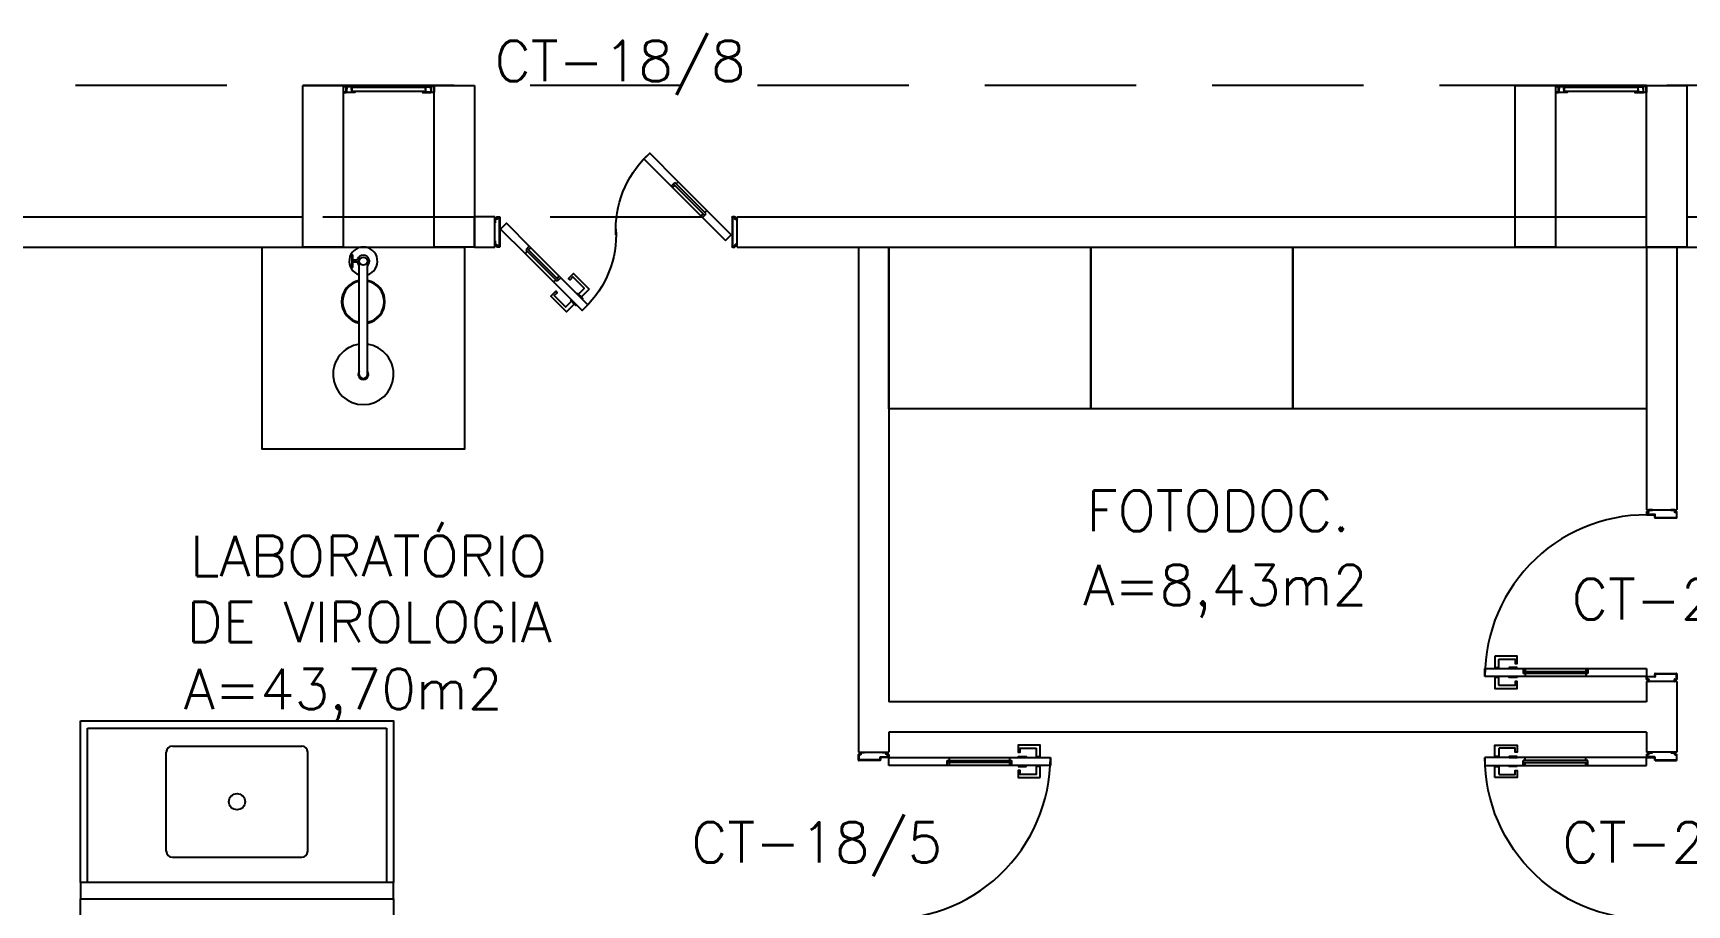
# Model space of a CAD drawing. Header units: millimetres. Extents: x 2128 to 2646, y 1972 to 2207.
# Drawn here: x 2327.28 to 2335.46, y 2042.58 to 2046.9 of the extents above; entities that cross this region are included whole.
import ezdxf

# ---------------------------------------------------------------- set-up
doc = ezdxf.new("R2010")
doc.units = ezdxf.units.MM
doc.linetypes.add('HIDDEN', pattern=[0.375, 0.25, -0.125])
doc.linetypes.add('HIDDEN2', pattern=[4.7625, 3.175, -1.5875])
for name, color, linetype in [('A-WC', 2, 'Continuous'), ('AR-ALV', 2, 'Continuous'), ('AR-BANCADAS', 1, 'Continuous'), ('AR-CHUVEIRO', 1, 'Continuous'), ('AR-ESQ', 1, 'Continuous'), ('AR-ESQPROJ', 1, 'HIDDEN2'), ('AR-ESTC', 3, 'Continuous'), ('AR-LAY-OUT-EQUIPAMENTOS', 1, 'Continuous'), ('AR-PORTA', 1, 'Continuous'), ('AR-PROJ', 1, 'HIDDEN'), ('BC- VISTA', 1, 'Continuous'), ('BC-CORTE', 14, 'Continuous'), ('BC-CUBA', 1, 'Continuous'), ('DT-ESQ-BAGUETE-C', 1, 'Continuous'), ('DT-ESQ-PERFIL CADEIRA-C', 2, 'Continuous'), ('DT-ESQ-PERFIL CADEIRA-V', 2, 'Continuous'), ('DT-ESQ-VENEZIANA-C', 1, 'Continuous'), ('DT-ESQ-VENEZIANA-V', 1, 'Continuous'), ('ENDEREÇO', 2, 'Continuous'), ('maçaneta', 1, 'Continuous'), ('mov', 1, 'Continuous'), ('PM-PERFIL U-C', 2, 'Continuous'), ('PM-VIDRO', 2, 'Continuous'), ('pm1', 2, 'Continuous'), ('pm2', 2, 'Continuous'), ('TEXTO', 2, 'Continuous'), ('Área', 2, 'Continuous')]:
    doc.layers.add(name, color=color, linetype=linetype)
doc.styles.add('UNB-100', font='simplex.shx', dxfattribs={"height": 0.2})
doc.styles.add('UNB1-100', font='simplex.shx', dxfattribs={"height": 0.2})

# ---------------------------------------------------------------- blocks, each defined once
blk = doc.blocks.new('BOX')
at = {"color": 1}
for p, q in [((-0.057, -0.1399), (-0.057, -0.1999)), ((-0.053, -0.1399), (-0.053, -0.1999)), ((-0.03, -0.1649), (-0.053, -0.1649)), ((-0.03, -0.1749), (-0.053, -0.1749)), ((-0.02, -0.7299), (-0.02, -0.1922)), ((0.02, -0.7299), (0.02, -0.1922))]:
    blk.add_line(p, q, dxfattribs=at)
blk.add_circle((0, -0.1699), 0.02, dxfattribs=at)
for centre, radius, start, end in [((0, -0.1699), 0.0699, 286.63481, 253.36519), ((-0.055, -0.1399), 0.002, 0, 180), ((0, -0.1699), 0.03, 311.81031, 228.18969), ((-0.055, -0.1999), 0.002, 180, 0), ((0, -0.3708), 0.1072, 100.75318, 259.24682), ((0, -0.3708), 0.1032, 100.75318, 259.24682), ((0, -0.3708), 0.1032, 280.75318, 79.24682), ((0, -0.3708), 0.1072, 280.75318, 79.24682), ((0, -0.7299), 0.15, 97.66226, 82.33774), ((0, -0.7299), 0.025, 143.1301, 36.8699), ((0, -0.7299), 0.02, 180, 0)]:
    blk.add_arc(centre, radius, start, end, dxfattribs=at)
blk = doc.blocks.new('chuvemerg-p')
at = {"layer": 'A-WC', "xscale": 4.000000000000012, "yscale": 4.000000000000012, "zscale": 4.000000000000012, "rotation": 315.0000000000003}
blk.add_blockref('BOX', (0, 0), dxfattribs=at)
blk = doc.blocks.new('chuveiro-emerg')
at = {"layer": 'AR-LAY-OUT-EQUIPAMENTOS'}
blk.add_lwpolyline([(0, 0.5), (1, 0.5), (1, -0.5), (0, -0.5)], close=True, dxfattribs=at)
at = {"layer": 'AR-LAY-OUT-EQUIPAMENTOS', "xscale": 0.250000000000002, "yscale": 0.250000000000002, "zscale": 0.250000000000002, "rotation": 135}
blk.add_blockref('chuvemerg-p', (-0.1, 0), dxfattribs=at)
blk = doc.blocks.new('BCP07')
at = {"layer": 'BC- VISTA'}
blk.add_lwpolyline([(0.8, 0), (0.8, -1), (0, -1), (0, 0)], close=True, dxfattribs=at)
blk = doc.blocks.new('BCP16')
at = {"layer": 'BC- VISTA'}
blk.add_lwpolyline([(0.8, 0), (0.8, -1.75), (0, -1.75), (0, 0)], close=True, dxfattribs=at)
blk = doc.blocks.new('BCP22')
at = {"layer": 'BC- VISTA'}
for p, q in [((0.035, 0.845), (1.515, 0.845)), ((0.035, 0.08), (0.035, 0.845)), ((1.515, 0.845), (1.515, 0.08))]:
    blk.add_line(p, q, dxfattribs=at)
blk.add_lwpolyline([(0, 0.88), (1.55, 0.88), (1.55, 0.08), (0, 0.08)], close=True, dxfattribs=at)
at = {"layer": 'BC-CORTE'}
blk.add_lwpolyline([(1.55, 0), (1.55, 0.08), (0, 0.08), (0, 0)], close=True, dxfattribs=at)
at = {"layer": 'BC-CUBA'}
for p, q in [((0.455, 0.7555), (1.095, 0.7555)), ((0.425, 0.2355), (0.425, 0.7255)), ((1.125, 0.2355), (1.125, 0.7255)), ((0.455, 0.2055), (1.095, 0.2055))]:
    blk.add_line(p, q, dxfattribs=at)
blk.add_circle((0.775, 0.4805), 0.04, dxfattribs=at)
for centre, start, end in [((0.455, 0.7255), 90, 180), ((1.095, 0.7255), 0, 90), ((0.455, 0.2355), 180, 270), ((1.095, 0.2355), 270, 360)]:
    blk.add_arc(centre, 0.03, start, end, dxfattribs=at)
blk = doc.blocks.new('BCP23')
at = {"layer": 'BC- VISTA'}
blk.add_lwpolyline([(1.55, 0), (1.55, -1.3), (0, -1.3), (0, 0)], close=True, dxfattribs=at)
blk = doc.blocks.new('EF01-P')
at = {"layer": 'DT-ESQ-BAGUETE-C', "ltscale": 0.1}
for points in [[(0.0015, 0.035), (0.015, 0.035), (0.015, 0.0335), (0.0015, 0.0335), (0.0015, 0.005), (0.015, 0.005), (0.015, 0.0035), (0.0015, 0.0035, -0.414214), (0, 0.005), (0, 0.0335, -0.414214)], [(0.4485, 0.035), (0.435, 0.035), (0.435, 0.0335), (0.4485, 0.0335), (0.4485, 0.005), (0.435, 0.005), (0.435, 0.0035), (0.4485, 0.0035, 0.414214), (0.45, 0.005), (0.45, 0.0335, 0.414214)]]:
    blk.add_lwpolyline(points, format="xyb", close=True, dxfattribs=at)
at = {"layer": 'DT-ESQ-PERFIL CADEIRA-C', "ltscale": 0.1}
for points in [[(0.01, 0.0015), (0.01, 0.003), (0.0015, 0.003, 1), (0.0015, 0), (0.015, 0, 0.414214), (0.0165, 0.0015), (0.0165, 0.0335), (0.043, 0.0335)], [(0.043, 0.0065), (0.018, 0.0065), (0.018, 0.0165), (0.0165, 0.0165), (0.0165, 0.0065, 0.414214), (0.018, 0.005), (0.043, 0.005), (0.0565, 0.005, 1), (0.0565, 0.008), (0.043, 0.008), (0.043, 0.02), (0.043, 0.032), (0.0565, 0.032, 1), (0.0565, 0.035), (0.043, 0.035), (0.0165, 0.035, 0.414214), (0.015, 0.0335), (0.015, 0.0015), (0.0015, 0.0015)], [(0.0415, 0.02), (0.0415, 0.032, -0.414214), (0.043, 0.0335), (0.0565, 0.0335)], [(0.0415, 0.02), (0.0415, 0.008, 0.414214), (0.043, 0.0065), (0.0565, 0.0065)], [(0.407, 0.0065), (0.432, 0.0065), (0.432, 0.0165), (0.4335, 0.0165), (0.4335, 0.0065, -0.414214), (0.432, 0.005), (0.407, 0.005), (0.3935, 0.005, -1), (0.3935, 0.008), (0.407, 0.008), (0.407, 0.02), (0.407, 0.032), (0.3935, 0.032, -1), (0.3935, 0.035), (0.407, 0.035), (0.4335, 0.035, -0.414214), (0.435, 0.0335), (0.435, 0.0015), (0.4485, 0.0015)], [(0.4085, 0.02), (0.4085, 0.032, 0.414214), (0.407, 0.0335), (0.3935, 0.0335)], [(0.4085, 0.02), (0.4085, 0.008, -0.414214), (0.407, 0.0065), (0.3935, 0.0065)], [(0.44, 0.0015), (0.44, 0.003), (0.4485, 0.003, -1), (0.4485, 0), (0.435, 0, -0.414214), (0.4335, 0.0015), (0.4335, 0.0335), (0.407, 0.0335)]]:
    blk.add_lwpolyline(points, format="xyb", dxfattribs=at)
at = {"layer": 'DT-ESQ-PERFIL CADEIRA-V', "ltscale": 0.1}
blk.add_line((0.015, 0), (0.435, 0), dxfattribs=at)
at = {"layer": 'DT-ESQ-VENEZIANA-C', "ltscale": 0.1}
for p, q in [((0.043, 0.0105), (0.407, 0.0105)), ((0.043, 0.009), (0.407, 0.009))]:
    blk.add_line(p, q, dxfattribs=at)
at = {"layer": 'DT-ESQ-VENEZIANA-V', "ltscale": 0.1}
blk.add_line((0.043, 0.031), (0.407, 0.031), dxfattribs=at)
blk = doc.blocks.new('PM3V')
at = {"layer": 'maçaneta'}
for points in [[(0.02, 0.9), (-0.035, 0.9), (-0.035, 0.79), (0, 0.79), (0, 0.8), (-0.02, 0.8), (-0.02, 0.8785, -0.414214), (-0.0185, 0.88), (0.02, 0.88)], [(0.125, 0.9), (0.07, 0.9), (0.07, 0.88), (0.1085, 0.88, -0.414214), (0.11, 0.8785), (0.11, 0.8), (0.09, 0.8), (0.09, 0.79), (0.125, 0.79)]]:
    blk.add_lwpolyline(points, format="xyb", close=True, dxfattribs=at)
for points in [[(0.02, 0.79), (0.02, 0.83), (0.025, 0.83), (0.025, 0.79)], [(0.07, 0.79), (0.07, 0.83), (0.065, 0.83), (0.065, 0.79)]]:
    blk.add_lwpolyline(points, close=True, dxfattribs=at)
at = {"layer": 'mov'}
blk.add_arc((0.025, 0.15), 0.8, 356.84716, 90, dxfattribs=at)
at = {"layer": 'PM-PERFIL U-C'}
for p, q in [((0, 0.12), (0, 0.1385)), ((0.002, 0.12), (0, 0.12)), ((0.0015, 0.14), (0.01, 0.14)), ((0.002, 0.138), (0.002, 0.12)), ((0.0105, 0.138), (0.002, 0.138)), ((0.01, 0.14), (0.01, 0.1485)), ((0.0115, 0.15), (0.0235, 0.15)), ((0.012, 0.148), (0.012, 0.1395)), ((0.023, 0.148), (0.012, 0.148)), ((0.023, 0.1085), (0.023, 0.148)), ((0.038, 0.107), (0.0245, 0.107)), ((0.025, 0.1485), (0.025, 0.109)), ((0.0385, 0.109), (0.025, 0.109)), ((0.038, 0.107), (0.038, 0.002)), ((0.04, 0.1075), (0.04, 0.0015)), ((0.81, 0.1075), (0.81, 0.0015)), ((0.8115, 0.109), (0.825, 0.109)), ((0.812, 0.107), (0.8255, 0.107)), ((0.812, 0.107), (0.812, 0.002)), ((0.825, 0.1485), (0.825, 0.109)), ((0.8385, 0.15), (0.8265, 0.15)), ((0.827, 0.148), (0.838, 0.148)), ((0.827, 0.1085), (0.827, 0.148)), ((0.838, 0.148), (0.838, 0.1395)), ((0.8395, 0.138), (0.848, 0.138)), ((0.84, 0.14), (0.84, 0.1485)), ((0.8485, 0.14), (0.84, 0.14)), ((0.848, 0.138), (0.848, 0.12)), ((0.848, 0.12), (0.85, 0.12)), ((0.85, 0.12), (0.85, 0.1385)), ((0, 0.03), (0.002, 0.03)), ((0, 0.0115), (0, 0.03)), ((0.01, 0.01), (0.0015, 0.01)), ((0.002, 0.03), (0.002, 0.012)), ((0.002, 0.012), (0.0105, 0.012)), ((0.01, 0.0015), (0.01, 0.01)), ((0.0385, 0), (0.0115, 0)), ((0.012, 0.0105), (0.012, 0.002)), ((0.012, 0.002), (0.038, 0.002)), ((0.8115, 0), (0.8385, 0)), ((0.838, 0.002), (0.812, 0.002)), ((0.838, 0.0105), (0.838, 0.002)), ((0.848, 0.012), (0.8395, 0.012)), ((0.84, 0.0015), (0.84, 0.01)), ((0.84, 0.01), (0.8485, 0.01)), ((0.85, 0.03), (0.848, 0.03)), ((0.848, 0.03), (0.848, 0.012)), ((0.85, 0.0115), (0.85, 0.03))]:
    blk.add_line(p, q, dxfattribs=at)
for centre, start, end in [((0.0015, 0.1385), 90, 180), ((0.0115, 0.1485), 90, 180), ((0.0105, 0.1395), 270, 0), ((0.0245, 0.1085), 180, 270), ((0.0235, 0.1485), 360, 90), ((0.0385, 0.1075), 0, 90), ((0.8115, 0.1075), 90, 180), ((0.8265, 0.1485), 90, 180), ((0.8255, 0.1085), 270, 0), ((0.8395, 0.1395), 180, 270), ((0.8385, 0.1485), 0, 90), ((0.8485, 0.1385), 0, 90), ((0.0015, 0.0115), 180, 270), ((0.0115, 0.0015), 180, 270), ((0.0105, 0.0105), 0, 90), ((0.0385, 0.0015), 269.93864, 0), ((0.8115, 0.0015), 180, 270.06136), ((0.8395, 0.0105), 90, 180), ((0.8385, 0.0015), 270, 0), ((0.8485, 0.0115), 270, 0)]:
    blk.add_arc(centre, 0.0015, start, end, dxfattribs=at)
at = {"layer": 'PM-VIDRO', "color": 1}
for p, q in [((0.04, 0.45), (0.04, 0.75)), ((0.05, 0.75), (0.05, 0.45))]:
    blk.add_line(p, q, dxfattribs=at)
at = {"layer": 'pm1'}
for p, q in [((0.025, 0.95), (0.065, 0.95)), ((0.025, 0.75), (0.025, 0.95)), ((0.065, 0.95), (0.065, 0.76)), ((0.04, 0.75), (0.025, 0.75)), ((0.065, 0.76), (0.04, 0.76)), ((0.04, 0.75), (0.04, 0.76)), ((0.05, 0.76), (0.05, 0.75)), ((0.065, 0.75), (0.05, 0.75)), ((0.065, 0.76), (0.065, 0.75)), ((0.025, 0.15), (0.025, 0.45)), ((0.04, 0.45), (0.025, 0.45)), ((0.04, 0.44), (0.04, 0.45)), ((0.065, 0.44), (0.04, 0.44)), ((0.065, 0.45), (0.05, 0.45)), ((0.05, 0.45), (0.05, 0.44)), ((0.065, 0.45), (0.065, 0.44)), ((0.065, 0.44), (0.065, 0.15)), ((0.065, 0.15), (0.025, 0.15))]:
    blk.add_line(p, q, dxfattribs=at)
at = {"layer": 'pm2'}
for p, q in [((0.025, 0.45), (0.025, 0.75)), ((0.065, 0.75), (0.065, 0.45)), ((0.025, 0.15), (0.025, 0.109)), ((0.025, 0.109), (0.035, 0.109)), ((0.8252, 0.109), (0.8152, 0.109)), ((0.8152, 0), (0.8402, 0)), ((0.8402, 0.01), (0.8502, 0.01)), ((0.8402, 0), (0.8402, 0.01))]:
    blk.add_line(p, q, dxfattribs=at)
blk = doc.blocks.new('PM7B')
at = {"layer": 'maçaneta'}
for points in [[(0.7317, -0.2081), (0.7706, -0.247), (0.7848, -0.2329), (0.7576, -0.2056, -0.414214), (0.7576, -0.2035), (0.8131, -0.148), (0.8272, -0.1622), (0.8343, -0.1551), (0.8095, -0.1303)], [(0.806, -0.2824), (0.8449, -0.3213), (0.9227, -0.2435), (0.8979, -0.2187), (0.8908, -0.2258), (0.905, -0.2399), (0.8495, -0.2954, -0.414214), (0.8474, -0.2954), (0.8201, -0.2682)], [(0.8449, -0.3213), (0.806, -0.2824), (0.8201, -0.2682), (0.8474, -0.2954, 0.414214), (0.8495, -0.2954), (0.905, -0.2399), (0.8908, -0.2258), (0.8979, -0.2187), (0.9227, -0.2435)]]:
    blk.add_lwpolyline(points, format="xyb", close=True, dxfattribs=at)
for points in [[(0.7918, -0.2258), (0.7636, -0.2541), (0.7671, -0.2576), (0.7954, -0.2293)], [(0.7918, -0.2258), (0.7636, -0.2541), (0.7671, -0.2576), (0.7954, -0.2293)], [(0.8272, -0.2612), (0.7989, -0.2894), (0.7954, -0.2859), (0.8237, -0.2576)], [(0.8272, -0.2612), (0.7989, -0.2894), (0.7954, -0.2859), (0.8237, -0.2576)]]:
    blk.add_lwpolyline(points, close=True, dxfattribs=at)
at = {"layer": 'mov'}
for centre, start, end in [((0.0994, 0.0888), 356.80287, 46.39924), ((1.1006, 0.0612), 176.80287, 226.39924)]:
    blk.add_arc(centre, 0.5014, start, end, dxfattribs=at)
at = {"layer": 'PM-PERFIL U-C'}
for p, q in [((0, 0.12), (0, 0.1385)), ((0.002, 0.12), (0, 0.12)), ((0.0015, 0.14), (0.01, 0.14)), ((0.0105, 0.138), (0.002, 0.138)), ((0.002, 0.138), (0.002, 0.12)), ((0.01, 0.14), (0.01, 0.1485)), ((0.0115, 0.15), (0.0235, 0.15)), ((0.023, 0.148), (0.012, 0.148)), ((0.012, 0.148), (0.012, 0.1395)), ((0.023, 0.148), (0.023, 0.002)), ((0.025, 0.1485), (0.025, 0.0015)), ((1.175, 0.1485), (1.175, 0.0015)), ((1.1885, 0.15), (1.1765, 0.15)), ((1.177, 0.148), (1.188, 0.148)), ((1.177, 0.148), (1.177, 0.002)), ((1.188, 0.148), (1.188, 0.1395)), ((1.1895, 0.138), (1.198, 0.138)), ((1.19, 0.14), (1.19, 0.1485)), ((1.1985, 0.14), (1.19, 0.14)), ((1.198, 0.138), (1.198, 0.12)), ((1.198, 0.12), (1.2, 0.12)), ((1.2, 0.12), (1.2, 0.1385)), ((0, 0.0115), (0, 0.03)), ((0, 0.03), (0.002, 0.03)), ((0.01, 0.01), (0.0015, 0.01)), ((0.002, 0.03), (0.002, 0.012)), ((0.002, 0.012), (0.0105, 0.012)), ((0.01, 0.0015), (0.01, 0.01)), ((0.0235, 0), (0.0115, 0)), ((0.012, 0.0105), (0.012, 0.002)), ((0.012, 0.002), (0.023, 0.002)), ((1.1765, 0), (1.1885, 0)), ((1.188, 0.002), (1.177, 0.002)), ((1.188, 0.0105), (1.188, 0.002)), ((1.198, 0.012), (1.1895, 0.012)), ((1.19, 0.01), (1.1985, 0.01)), ((1.19, 0.0015), (1.19, 0.01)), ((1.198, 0.03), (1.198, 0.012)), ((1.2, 0.03), (1.198, 0.03)), ((1.2, 0.0115), (1.2, 0.03))]:
    blk.add_line(p, q, dxfattribs=at)
for centre, start, end in [((0.0015, 0.1385), 90, 180), ((0.0115, 0.1485), 90, 180), ((0.0105, 0.1395), 270, 0), ((0.0235, 0.1485), 0, 90), ((1.1765, 0.1485), 90, 180), ((1.1895, 0.1395), 180, 270), ((1.1885, 0.1485), 0, 90), ((1.1985, 0.1385), 0, 90), ((0.0015, 0.0115), 180, 270), ((0.0115, 0.0015), 180, 270), ((0.0105, 0.0105), 0, 90), ((0.0235, 0.0015), 269.93864, 0), ((1.1765, 0.0015), 180, 270.06136), ((1.1895, 0.0105), 90, 180), ((1.1885, 0.0015), 270, 0), ((1.1985, 0.0115), 270, 0)]:
    blk.add_arc(centre, 0.0015, start, end, dxfattribs=at)
at = {"layer": 'PM-VIDRO'}
for p, q in [((0.1607, 0.1707), (0.3021, 0.3122)), ((0.3092, 0.3051), (0.1677, 0.1637)), ((0.8908, -0.1551), (1.0323, -0.0137)), ((1.0393, -0.0207), (0.8979, -0.1622))]:
    blk.add_line(p, q, dxfattribs=at)
at = {"layer": 'pm1'}
for p, q in [((0.3021, 0.3122), (0.2915, 0.3228)), ((0.3021, 0.3122), (0.3092, 0.3192)), ((0.3268, 0.3016), (0.3092, 0.3192)), ((0.3162, 0.3122), (0.3092, 0.3051)), ((0.3198, 0.2945), (0.3092, 0.3051)), ((0.3268, 0.3016), (0.3198, 0.2945)), ((0.0296, 0.0609), (0.1501, 0.1813)), ((0.1501, 0.1813), (0.1607, 0.1707)), ((0.1536, 0.1637), (0.1607, 0.1707)), ((0.1783, 0.1531), (0.0579, 0.0326)), ((0.1713, 0.146), (0.1536, 0.1637)), ((0.1677, 0.1637), (0.1607, 0.1566)), ((0.1677, 0.1637), (0.1783, 0.1531)), ((0.1783, 0.1531), (0.1713, 0.146)), ((0.0579, 0.0326), (0.0296, 0.0609)), ((1.0217, -0.0031), (1.0287, 0.004)), ((1.0287, 0.004), (1.0464, -0.0137)), ((1.0323, -0.0137), (1.0393, -0.0066)), ((1.0464, -0.0137), (1.0393, -0.0207)), ((0.8732, -0.1516), (0.8802, -0.1445)), ((0.8732, -0.1516), (0.8908, -0.1692)), ((0.8802, -0.1445), (0.8908, -0.1551)), ((0.8838, -0.1622), (0.8908, -0.1551)), ((0.8979, -0.1622), (0.8908, -0.1692)), ((0.8979, -0.1622), (0.9085, -0.1728))]:
    blk.add_line(p, q, dxfattribs=at)
for points in [[(0.2915, 0.3228), (0.4329, 0.4642), (0.4612, 0.4359), (0.3198, 0.2945)], [(1.0323, -0.0137), (1.0217, -0.0031), (1.1421, 0.1174), (1.1704, 0.0891), (1.0499, -0.0313), (1.0393, -0.0207)], [(0.9085, -0.1728), (0.7671, -0.3142), (0.7388, -0.2859), (0.8732, -0.1516)]]:
    blk.add_lwpolyline(points, dxfattribs=at)
at = {"layer": 'pm2', "color": 1}
for p, q in [((0.1501, 0.1813), (0.2915, 0.3228)), ((0.3198, 0.2945), (0.1783, 0.1531)), ((0.8802, -0.1445), (1.0217, -0.0031)), ((1.0499, -0.0313), (0.9085, -0.1728))]:
    blk.add_line(p, q, dxfattribs=at)

msp = doc.modelspace()

# ---------------------------------------------------------------- linework, layer by layer
at = {"layer": 'AR-ALV'}
for p, q in [((2324.8365, 2045.9901), (2328.6115, 2045.9901)), ((2328.8115, 2045.9901), (2329.2615, 2045.9901)), ((2329.4615, 2045.8401), (2329.4615, 2045.9901)), ((2329.5615, 2045.9901), (2329.4615, 2045.9901)), ((2329.5615, 2045.8401), (2329.5615, 2045.9901)), ((2330.7615, 2045.8401), (2330.7615, 2045.9901)), ((2330.7615, 2045.9901), (2334.6115, 2045.9901)), ((2334.8115, 2045.9901), (2335.2615, 2045.9901)), ((2335.4615, 2045.9901), (2338.6365, 2045.9901)), ((2326.1115, 2045.8401), (2328.6061, 2045.8401)), ((2328.8115, 2045.8401), (2329.2615, 2045.8401)), ((2329.4615, 2045.8401), (2329.5615, 2045.8401)), ((2330.7615, 2045.8401), (2331.3615, 2045.8401)), ((2331.3615, 2045.8401), (2331.3615, 2043.3401)), ((2331.5115, 2045.8401), (2338.6365, 2045.8401)), ((2331.5115, 2045.8401), (2331.5115, 2043.5901)), ((2335.2615, 2045.8401), (2335.2615, 2044.5403)), ((2335.4115, 2045.8401), (2335.4115, 2044.5403)), ((2335.2615, 2044.5403), (2335.4115, 2044.5403)), ((2335.2615, 2043.6901), (2335.2615, 2043.5901)), ((2335.4115, 2043.6901), (2335.2615, 2043.6901)), ((2335.4115, 2043.6901), (2335.4115, 2043.3401)), ((2335.2615, 2043.5901), (2331.5115, 2043.5901)), ((2335.2615, 2043.4401), (2331.5115, 2043.4401)), ((2331.5115, 2043.4401), (2331.5115, 2043.3401)), ((2335.2615, 2043.4401), (2335.2615, 2043.3401)), ((2331.3615, 2043.3401), (2331.5115, 2043.3401)), ((2335.4115, 2043.3401), (2335.2615, 2043.3401))]:
    msp.add_line(p, q, dxfattribs=at)
at = {"layer": 'AR-ESQPROJ'}
msp.add_line((2331.3615, 2045.8401), (2331.5115, 2045.8401), dxfattribs=at)
at = {"layer": 'AR-ESTC'}
for p, q in [((2328.6115, 2045.8401), (2328.6115, 2046.6401)), ((2328.6115, 2046.6401), (2328.8115, 2046.6401)), ((2328.8115, 2046.6401), (2328.8115, 2045.8401)), ((2329.2615, 2045.8401), (2329.2615, 2046.6401)), ((2329.2615, 2046.6401), (2329.4615, 2046.6401)), ((2329.4615, 2046.6401), (2329.4615, 2045.8401)), ((2334.6115, 2045.8401), (2334.6115, 2046.6401)), ((2334.6115, 2046.6401), (2334.8115, 2046.6401)), ((2334.8115, 2046.6401), (2334.8115, 2045.8401)), ((2335.2615, 2045.8401), (2335.2615, 2046.6401)), ((2335.2615, 2046.6401), (2335.4615, 2046.6401)), ((2335.4615, 2046.6401), (2335.4615, 2045.8401)), ((2328.8115, 2045.8401), (2328.6115, 2045.8401)), ((2329.4615, 2045.8401), (2329.2615, 2045.8401)), ((2334.8115, 2045.8401), (2334.6115, 2045.8401)), ((2335.4615, 2045.8401), (2335.2615, 2045.8401))]:
    msp.add_line(p, q, dxfattribs=at)
at = {"layer": 'AR-PROJ', "ltscale": 3}
for p, q in [((2358.6115, 2046.6401), (2317.4615, 2046.6401)), ((2317.4615, 2045.9901), (2358.6115, 2045.9901))]:
    msp.add_line(p, q, dxfattribs=at)

# ---------------------------------------------------------------- block references
at = {"layer": 'AR-BANCADAS', "rotation": 269.9999999934341}
for name, p in [('BCP07', (2332.5115, 2045.8401)), ('BCP07', (2333.5115, 2045.8401)), ('BCP16', (2335.2615, 2045.8401))]:
    msp.add_blockref(name, p, dxfattribs=at)
at = {"layer": 'AR-BANCADAS'}
for name in ['BCP22', 'BCP23']:
    msp.add_blockref(name, (2327.5115, 2042.6151), dxfattribs=at)
at = {"layer": 'AR-CHUVEIRO', "rotation": 270}
msp.add_blockref('chuveiro-emerg', (2328.9115, 2045.8401), dxfattribs=at)
at = {"layer": 'AR-ESQ', "rotation": 180}
for p in [(2329.2615, 2046.6401), (2335.2615, 2046.6401)]:
    msp.add_blockref('EF01-P', p, dxfattribs=at)
at = {"layer": 'AR-PORTA', "xscale": -1}
msp.add_blockref('PM7B', (2330.7615, 2045.8401), dxfattribs=at)
at = {"layer": 'AR-PORTA'}
for p, rotation in [((2335.4115, 2043.6901), 90), ((2331.3615, 2043.3401), 270)]:
    msp.add_blockref('PM3V', p, dxfattribs=dict(at, rotation=rotation))
at = {"layer": 'AR-PORTA', "xscale": -1, "rotation": 90}
msp.add_blockref('PM3V', (2335.4115, 2043.3401), dxfattribs=at)

# ---------------------------------------------------------------- texts
at = {"layer": 'ENDEREÇO', "style": 'UNB1-100'}
for s, p in [('CT-18/8', (2329.5608, 2046.6607)), ('CT-22/6', (2334.8916, 2043.998)), ('CT-18/5', (2330.5338, 2042.7942)), ('CT-22/5', (2334.8452, 2042.7942))]:
    msp.add_text(s, height=0.2, dxfattribs=at).set_placement(p)
at = {"layer": 'TEXTO', "style": 'UNB-100'}
for s, p in [('FOTODOC.', (2332.4904, 2044.4348)), ('LABORATÓRIO', (2328.0541, 2044.2114)), ('DE VIROLOGIA', (2328.0361, 2043.8848))]:
    msp.add_text(s, height=0.2, dxfattribs=at).set_placement(p)
at = {"layer": 'Área', "style": 'UNB-100'}
for s, p in [('A=8,43m2', (2332.4742, 2044.0673)), ('A=43,70m2', (2328.0234, 2043.5539))]:
    msp.add_text(s, height=0.2, dxfattribs=at).set_placement(p)

doc.saveas('drawing.dxf')
